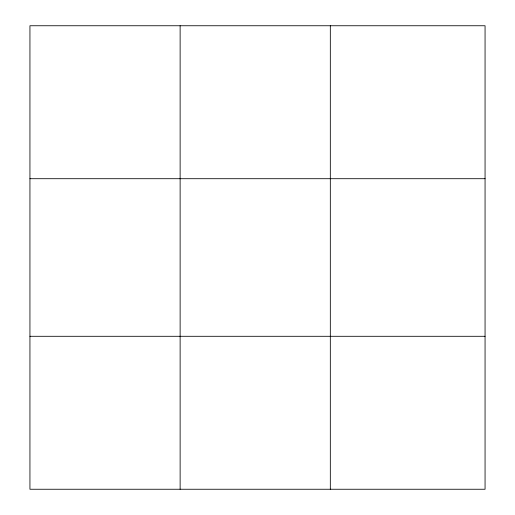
<?xml version="1.0" encoding="UTF-8"?>
<svg xmlns="http://www.w3.org/2000/svg" width="515" height="515" viewBox="0 0 515 515"><rect width="100%" height="100%" fill="white"/><g stroke="black" fill="none" stroke-linecap="round" stroke-linejoin="round"><path stroke-width="0.77" d="M180.128 489.25L180.128 25.75M330.321 489.25L330.321 25.75M485.059 178.705L485.059 25.75L29.941 25.75L29.941 489.25L485.059 489.25L485.059 178.705L29.941 178.705M29.941 336.295L485.059 336.295"/></g></svg>
